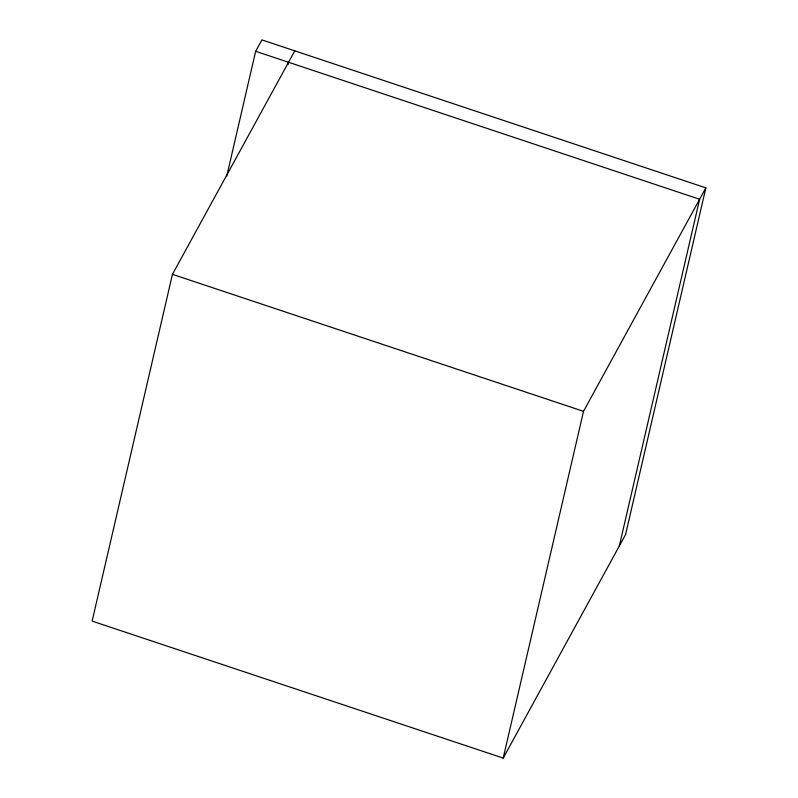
<?xml version="1.0" encoding="UTF-8"?>
<svg xmlns="http://www.w3.org/2000/svg" width="798" height="798" viewBox="0 0 798 798"><rect width="100%" height="100%" fill="white"/><g stroke="black" fill="none" stroke-linecap="round" stroke-linejoin="round"><path stroke-width="1.2" d="M294.791 50.863L172.448 274.332L92.139 621.103L503.209 758.1L625.552 534.63L705.861 187.859L261.904 39.9L255.659 51.301L226.742 176.188M287.988 64.688L288.547 62.264M503.209 758.1L583.518 411.329L705.861 187.859M619.318 546.032L699.627 199.261L255.659 51.301M172.448 274.332L583.518 411.329"/></g></svg>
